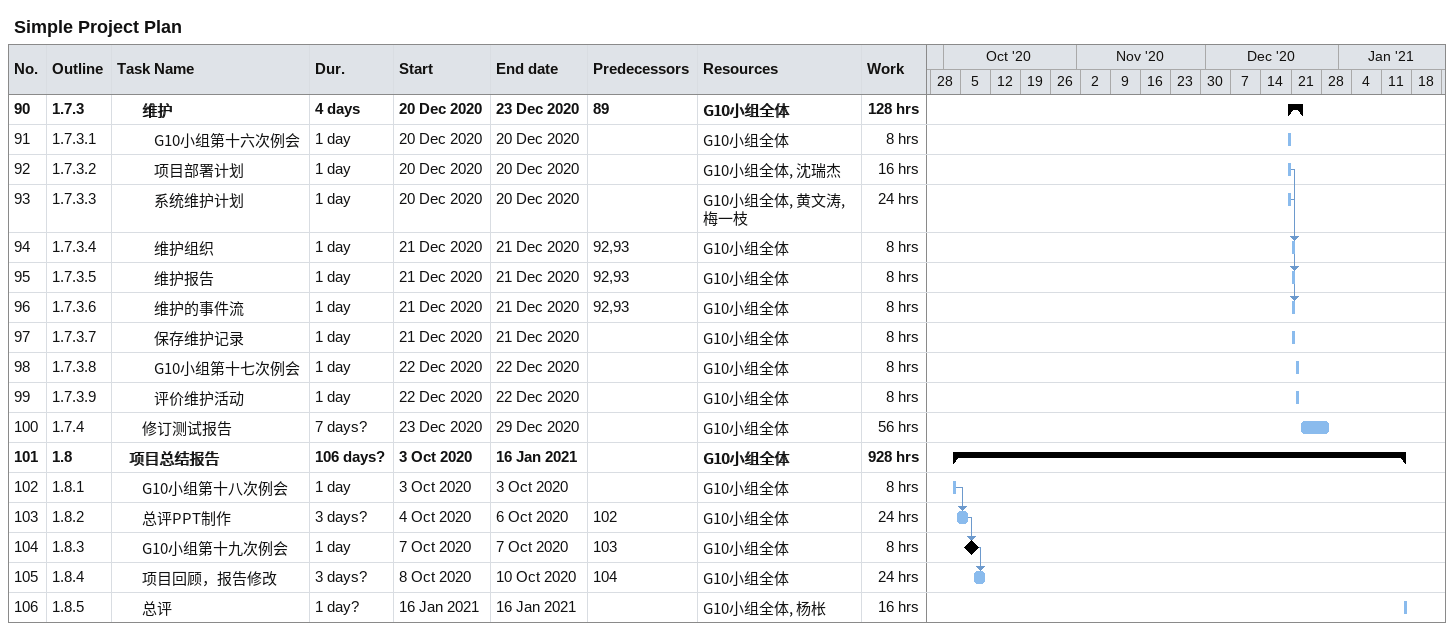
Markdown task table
Simple Project Plan

| ID | WBS | Task | Duration | Start | Finish | Predecessors | Resources | Work (h) |
|---|---|---|---|---|---|---|---|---|
| 90 | 1.7.3 | **维护** | 4d | 2020-12-20 | 2020-12-23 | 89 | G10小组全体 | 128 |
| 91 | 1.7.3.1 | G10小组第十六次例会 | 1d | 2020-12-20 | 2020-12-20 |  | G10小组全体 | 8 |
| 92 | 1.7.3.2 | 项目部署计划 | 1d | 2020-12-20 | 2020-12-20 |  | G10小组全体, 沈瑞杰 | 16 |
| 93 | 1.7.3.3 | 系统维护计划 | 1d | 2020-12-20 | 2020-12-20 |  | G10小组全体, 黄文涛, 梅一枝 | 24 |
| 94 | 1.7.3.4 | 维护组织 | 1d | 2020-12-21 | 2020-12-21 | 92, 93 | G10小组全体 | 8 |
| 95 | 1.7.3.5 | 维护报告 | 1d | 2020-12-21 | 2020-12-21 | 92, 93 | G10小组全体 | 8 |
| 96 | 1.7.3.6 | 维护的事件流 | 1d | 2020-12-21 | 2020-12-21 | 92, 93 | G10小组全体 | 8 |
| 97 | 1.7.3.7 | 保存维护记录 | 1d | 2020-12-21 | 2020-12-21 |  | G10小组全体 | 8 |
| 98 | 1.7.3.8 | G10小组第十七次例会 | 1d | 2020-12-22 | 2020-12-22 |  | G10小组全体 | 8 |
| 99 | 1.7.3.9 | 评价维护活动 | 1d | 2020-12-22 | 2020-12-22 |  | G10小组全体 | 8 |
| 100 | 1.7.4 | 修订测试报告 | 7d? | 2020-12-23 | 2020-12-29 |  | G10小组全体 | 56 |
| 101 | 1.8 | **项目总结报告** | 106d? | 2020-10-03 | 2021-01-16 |  | G10小组全体 | 928 |
| 102 | 1.8.1 | G10小组第十八次例会 | 1d | 2020-10-03 | 2020-10-03 |  | G10小组全体 | 8 |
| 103 | 1.8.2 | 总评PPT制作 | 3d? | 2020-10-04 | 2020-10-06 | 102 | G10小组全体 | 24 |
| 104 | 1.8.3 | G10小组第十九次例会 | 1d | 2020-10-07 | 2020-10-07 | 103 | G10小组全体 | 8 |
| 105 | 1.8.4 | 项目回顾，报告修改 | 3d? | 2020-10-08 | 2020-10-10 | 104 | G10小组全体 | 24 |
| 106 | 1.8.5 | 总评 | 1d? | 2021-01-16 | 2021-01-16 |  | G10小组全体, 杨枨 | 16 |
